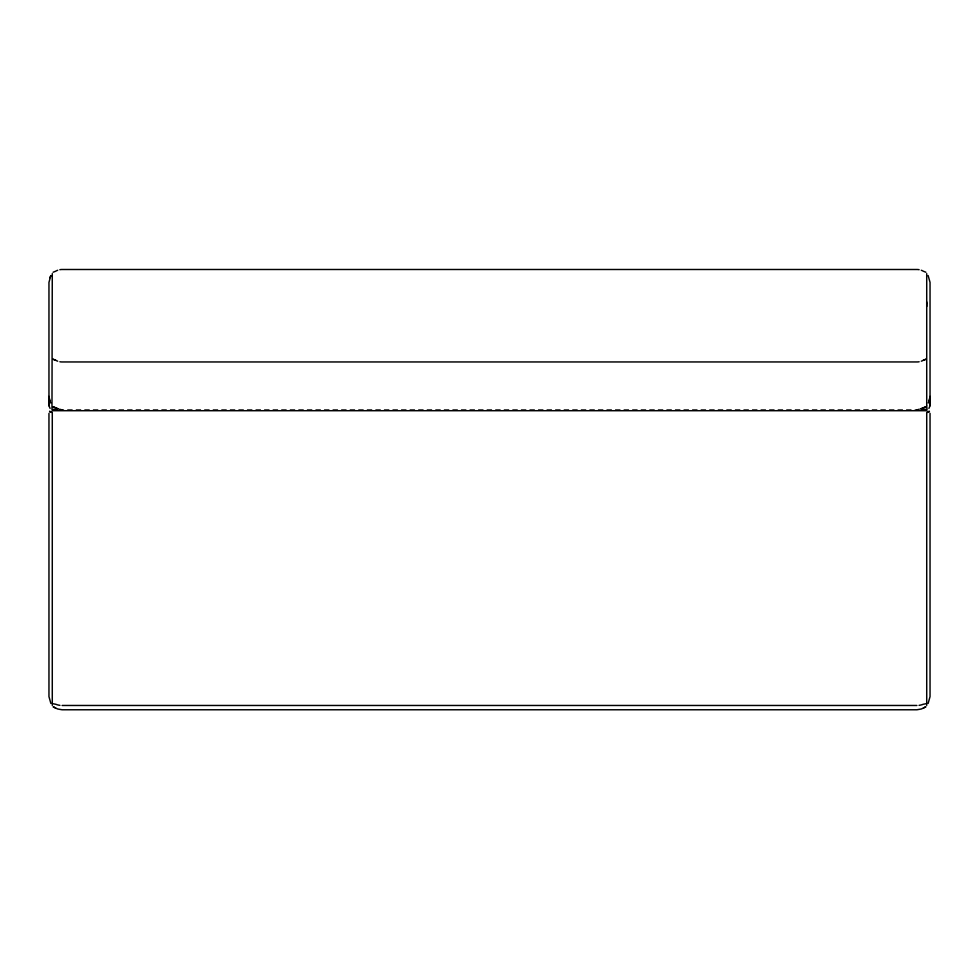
<?xml version="1.0" encoding="UTF-8"?>
<svg xmlns="http://www.w3.org/2000/svg" width="979" height="979" viewBox="0 0 979 979"><rect width="100%" height="100%" fill="white"/><g stroke="black" fill="none" stroke-linecap="round" stroke-linejoin="round"><path stroke-width="0.73" stroke-dasharray="4.89 3.67" d="M919.171 409.54L916.895 409.54L919.465 408.794M916.895 409.54L919.171 409.344M58.911 409.54L918.51 409.54M59.829 409.54L62.105 409.54L59.535 408.794M59.829 409.344L62.105 409.54"/><path stroke-width="1.47" d="M50.076 408.427L48.95 405.734L48.962 396.397L49.88 401.268L48.95 396.691L49.219 398.991M926.721 306.5L926.721 305.827M926.721 305.093L926.721 304.016M926.721 303.441L926.721 301.948M929.781 398.991L930.038 396.397L929.12 401.268L930.05 396.691L930.05 405.734L928.924 408.427M49.819 277.706L50.871 275.552L48.962 282.38L48.962 405.734M926.721 705.357L926.721 413.358L927.725 411.706L929.45 411.217M928.276 402.969L929.255 400.888M928.129 703.448L930.038 696.62L930.038 413.358M923.466 708.013L925.914 706.752L921.386 708.98L916.895 709.775L62.105 709.775L57.614 708.98L53.086 706.752L55.534 708.013M926.844 410.715L52.156 410.715M921.386 408.745L925.914 406.628M53.086 272.248L55.668 271.22A12.886 12.886 0 0 1 57.7 270.265M923.332 360.248L925.914 359.244L923.332 360.248A12.886 12.739 0 0 1 921.3 361.19M920.529 408.855L925.914 406.934M925.914 703.754L923.148 704.28A12.507 8.848 0 0 1 919.061 705.333M926.22 409.54L921.386 409.54L927.064 409.552L926.721 405.734M927.162 412.208L929.071 412.171M52.805 409.552L57.59 409.54L51.973 409.552L52.279 273.63M49.929 412.171L51.838 412.208L52.279 413.358L52.279 705.357M62.105 705.467L916.895 705.467M49.55 411.217L51.838 412.208M53.086 703.754L55.852 704.28A12.507 8.848 0 0 0 59.939 705.333M53.086 406.934L58.471 408.855M55.668 360.248L53.086 359.244L55.668 360.248A12.886 12.739 0 0 0 57.7 361.19M925.914 272.248L923.332 271.22A12.886 12.886 0 0 0 921.3 270.265M53.086 406.628L57.614 408.745M928.129 275.552L930.038 282.38L930.038 405.734M50.871 703.448L48.962 696.62L48.962 413.358M49.745 400.888L50.724 402.969M926.721 405.282L926.721 273.63M59.866 361.765A12.886 12.739 0 0 0 62.105 361.961L916.895 361.949A12.886 12.739 0 0 0 919.134 361.765M59.866 269.69A12.886 12.886 0 0 1 62.105 269.494L916.895 269.494A12.886 12.886 0 0 1 919.134 269.69"/></g></svg>
